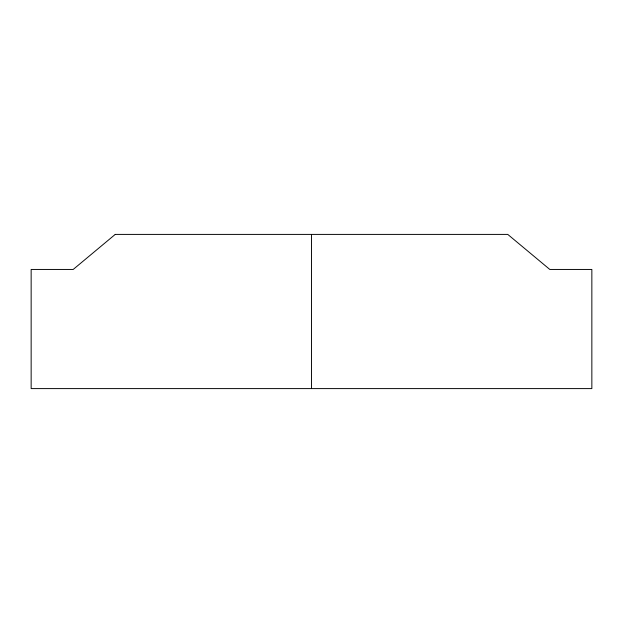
<?xml version="1.0" encoding="UTF-8"?>
<svg xmlns="http://www.w3.org/2000/svg" width="623" height="623" viewBox="0 0 623 623"><rect width="100%" height="100%" fill="white"/><g stroke="black" fill="none" stroke-linecap="round" stroke-linejoin="round"><path stroke-width="0.93" d="M311.5 234.404L311.5 388.596M115.239 234.404L73.195 269.447L31.15 269.447L31.15 388.596L591.85 388.596L591.85 269.447L549.805 269.447L507.761 234.404L115.239 234.404"/></g></svg>
